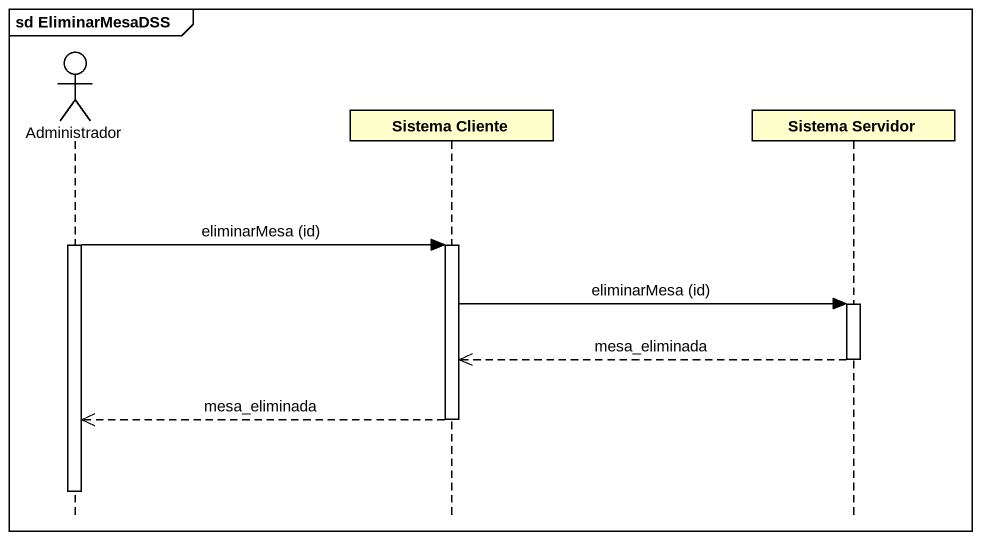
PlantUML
@startuml
mainframe sd EliminarMesaDSS
hide footbox
actor Administrador
participant "Sistema Cliente" as Sistema_Cliente
participant "Sistema Servidor" as Sistema_Servidor

activate Administrador
Administrador -> Sistema_Cliente : eliminarMesa (id)
activate Sistema_Cliente
Sistema_Cliente -> Sistema_Servidor : eliminarMesa (id)
activate Sistema_Servidor
Sistema_Servidor -->> Sistema_Cliente : mesa_eliminada
deactivate Sistema_Servidor
Sistema_Cliente -->> Administrador : mesa_eliminada
deactivate Sistema_Cliente
deactivate Administrador
@enduml
